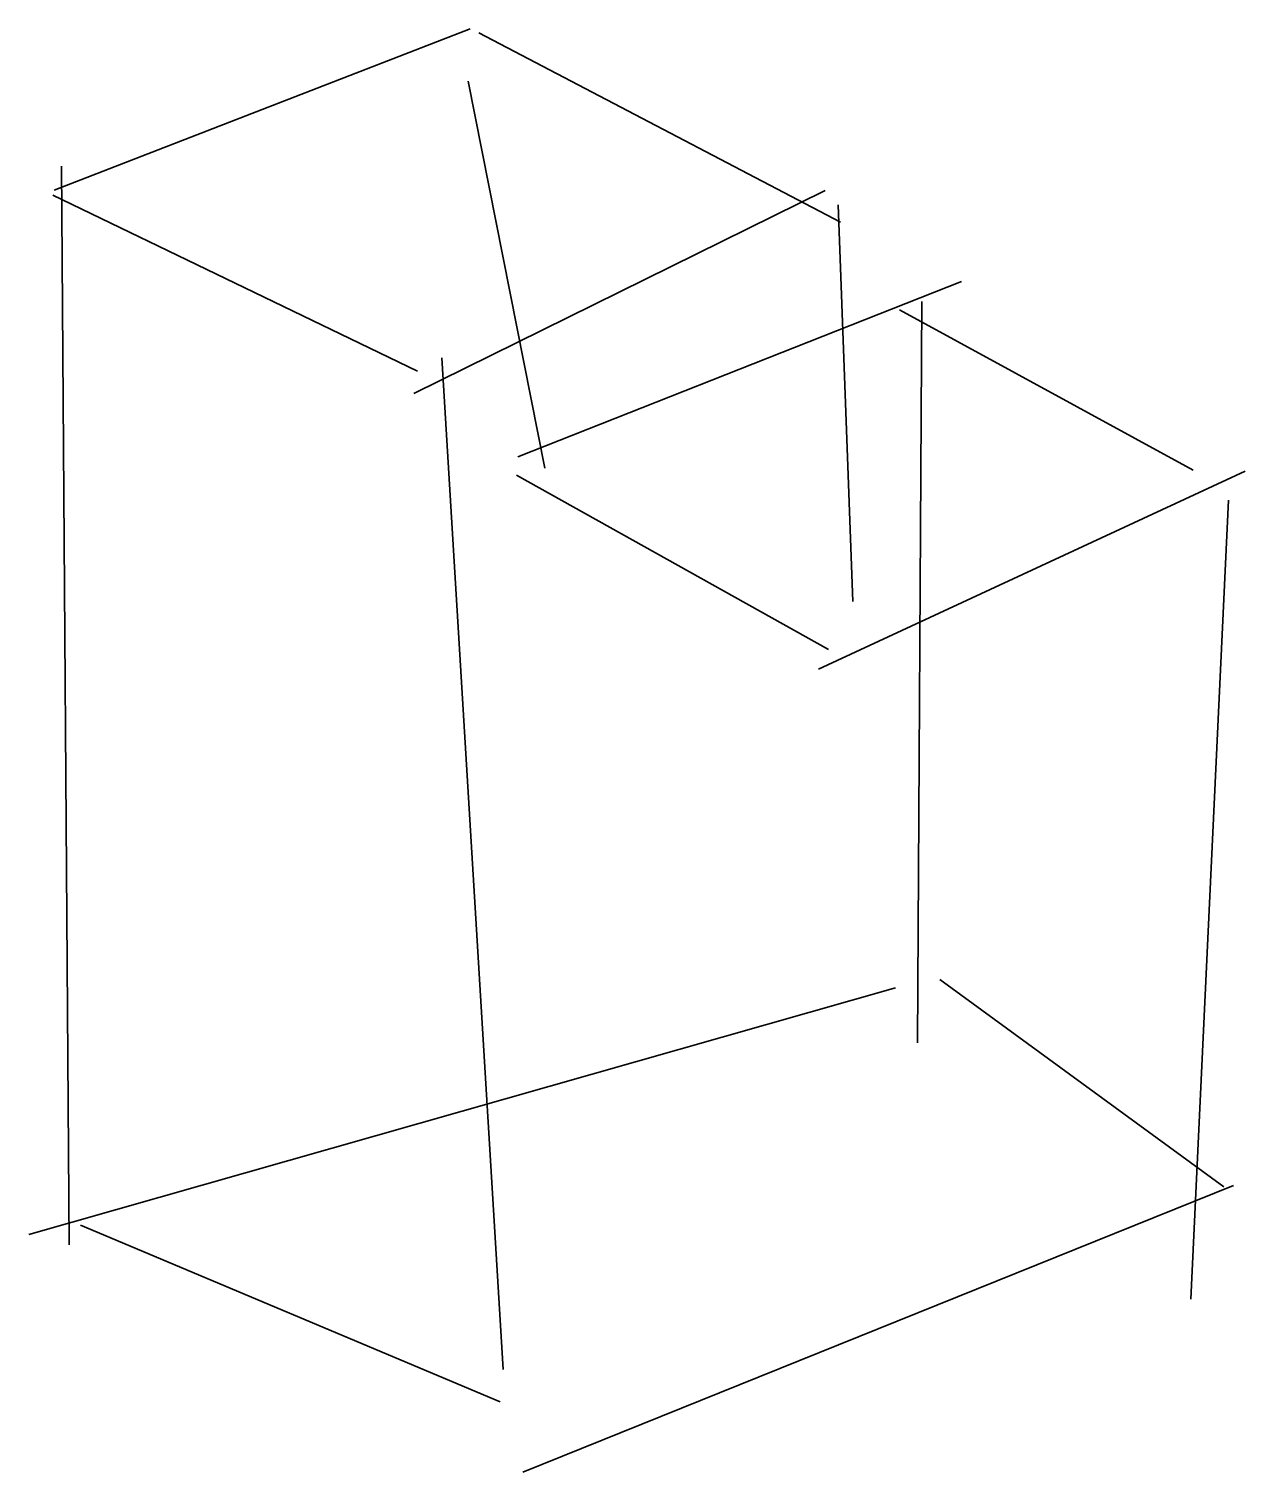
# Model space of a CAD drawing. Header units: millimetres. Extents: x 564.687 to 565.438, y 489.373 to 490.265.
import ezdxf

# ---------------------------------------------------------------- set-up
doc = ezdxf.new("R2010")
doc.units = ezdxf.units.MM
doc.layers.get('0').update_dxf_attribs({"lineweight": 30})

msp = doc.modelspace()

# ---------------------------------------------------------------- linework, layer by layer
for p, q in [((564.70243, 490.16525), (564.95944, 490.26497)), ((564.96483, 490.26258), (565.18838, 490.14555)), ((564.95826, 490.23273), (565.00566, 489.99345)), ((564.70707, 490.18014), (564.71181, 489.51368)), ((564.92467, 490.03969), (565.17881, 490.16512)), ((564.70172, 490.16211), (564.92706, 490.05343)), ((565.19601, 489.91115), (565.18693, 490.15619)), ((564.98893, 490.00052), (565.26313, 490.10891)), ((565.23869, 490.09653), (565.23604, 489.63852)), ((565.22481, 490.09133), (565.40629, 489.99228)), ((564.97986, 489.43653), (564.94201, 490.06171)), ((564.98814, 489.98925), (565.18086, 489.88149)), ((565.17479, 489.86938), (565.4384, 489.99167)), ((565.40492, 489.48003), (565.42815, 489.97376)), ((564.68681, 489.52007), (565.22243, 489.67245)), ((565.24973, 489.67749), (565.42523, 489.54954)), ((564.99199, 489.37317), (565.43116, 489.55022)), ((564.71878, 489.52568), (564.97796, 489.41666))]:
    msp.add_line(p, q)

doc.saveas('drawing.dxf')
